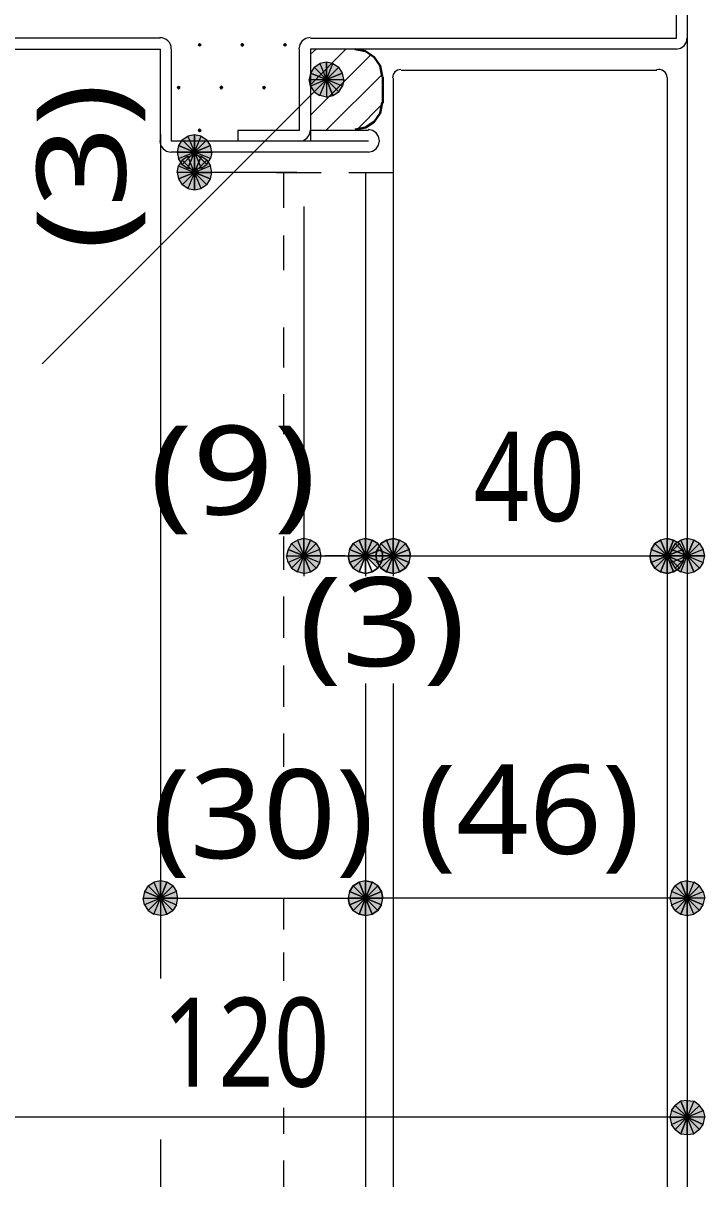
# Model space of a CAD drawing. Header units: millimetres. Extents: x 0 to 420, y 0 to 297.
# Drawn here: x 147.27 to 167.17, y 219.65 to 253.61 of the extents above; entities that cross this region are included whole.
import ezdxf
from ezdxf.enums import TextEntityAlignment as Align

# ---------------------------------------------------------------- set-up
doc = ezdxf.new("R2010")
doc.units = ezdxf.units.MM
doc.styles.add('kst32b', font='NotoSansJP-Variable.ttf')

msp = doc.modelspace()

# ---------------------------------------------------------------- hatches: boundary and pattern name
for points in [[(152.421, 253.026), (152.4, 253.005), (152.379, 252.984), (152.4, 252.963), (152.421, 252.942), (152.442, 252.963), (152.463, 252.984), (152.442, 253.005), (152.421, 253.026)], [(153.67, 253.026), (153.649, 253.005), (153.628, 252.984), (153.649, 252.963), (153.67, 252.942), (153.691, 252.963), (153.712, 252.984), (153.691, 253.005), (153.67, 253.026)], [(154.919, 253.026), (154.898, 253.005), (154.877, 252.984), (154.898, 252.963), (154.919, 252.942), (154.94, 252.963), (154.961, 252.984), (154.94, 253.005), (154.919, 253.026)], [(151.807, 251.778), (151.786, 251.756), (151.765, 251.735), (151.786, 251.714), (151.807, 251.693), (151.829, 251.714), (151.85, 251.735), (151.829, 251.756), (151.807, 251.778)], [(153.056, 251.778), (153.035, 251.756), (153.014, 251.735), (153.035, 251.714), (153.056, 251.693), (153.077, 251.714), (153.099, 251.735), (153.077, 251.756), (153.056, 251.778)], [(154.305, 251.778), (154.284, 251.756), (154.263, 251.735), (154.284, 251.714), (154.305, 251.693), (154.326, 251.714), (154.347, 251.735), (154.326, 251.756), (154.305, 251.778)], [(156.316, 251.502), (156.485, 251.608), (156.125, 251.968), (156.316, 251.502)], [(152.421, 250.529), (152.4, 250.507), (152.379, 250.486), (152.4, 250.465), (152.421, 250.444), (152.442, 250.465), (152.463, 250.486), (152.442, 250.507), (152.421, 250.529)], [(151.807, 250.042), (151.765, 249.851), (152.273, 249.851), (151.807, 250.042)], [(152.739, 249.068), (152.781, 249.259), (152.273, 249.259), (152.739, 249.068)], [(155.66, 238.527), (155.469, 238.57), (155.469, 238.062), (155.66, 238.527)], [(166.857, 238.527), (166.666, 238.57), (166.666, 238.062), (166.857, 238.527)], [(151.469, 228.537), (151.278, 228.579), (151.278, 228.071), (151.469, 228.537)], [(157.459, 228.537), (157.268, 228.579), (157.268, 228.071), (157.459, 228.537)], [(157.078, 227.605), (157.268, 227.563), (157.268, 228.071), (157.078, 227.605)], [(166.476, 227.605), (166.666, 227.563), (166.666, 228.071), (166.476, 227.605)], [(166.476, 221.192), (166.666, 221.171), (166.666, 221.679), (166.476, 221.192)]]:
    msp.add_hatch(color=7).paths.add_polyline_path(points)
h = msp.add_hatch(color=7)
h.paths.add_polyline_path([(156.125, 252.476), (155.935, 252.434), (156.125, 251.968), (156.125, 252.476)])
h.paths.add_polyline_path([(155.935, 252.434), (156.125, 251.968), (155.766, 252.328), (155.935, 252.434)])
h.paths.add_polyline_path([(156.125, 251.968), (155.766, 252.328), (155.66, 252.158), (156.125, 251.968)])
h = msp.add_hatch(color=7)
h.paths.add_polyline_path([(156.591, 252.158), (156.485, 252.328), (156.125, 251.968), (156.591, 252.158)])
h.paths.add_polyline_path([(156.485, 252.328), (156.125, 251.968), (156.316, 252.434), (156.485, 252.328)])
h.paths.add_polyline_path([(156.125, 251.968), (156.316, 252.434), (156.125, 252.476), (156.125, 251.968)])
h = msp.add_hatch(color=7)
h.paths.add_polyline_path([(155.66, 252.158), (155.617, 251.968), (156.125, 251.968), (155.66, 252.158)])
h.paths.add_polyline_path([(155.617, 251.968), (156.125, 251.968), (155.66, 251.778), (155.617, 251.968)])
h.paths.add_polyline_path([(156.125, 251.968), (155.66, 251.778), (155.766, 251.608), (156.125, 251.968)])
h = msp.add_hatch(color=7)
h.paths.add_polyline_path([(156.485, 251.608), (156.591, 251.778), (156.125, 251.968), (156.485, 251.608)])
h.paths.add_polyline_path([(156.591, 251.778), (156.125, 251.968), (156.633, 251.968), (156.591, 251.778)])
h.paths.add_polyline_path([(156.125, 251.968), (156.633, 251.968), (156.591, 252.158), (156.125, 251.968)])
h = msp.add_hatch(color=7)
h.paths.add_polyline_path([(155.766, 251.608), (155.935, 251.502), (156.125, 251.968), (155.766, 251.608)])
h.paths.add_polyline_path([(155.935, 251.502), (156.125, 251.968), (156.125, 251.46), (155.935, 251.502)])
h.paths.add_polyline_path([(156.125, 251.968), (156.125, 251.46), (156.316, 251.502), (156.125, 251.968)])
h = msp.add_hatch(color=7)
h.paths.add_polyline_path([(152.273, 250.359), (152.083, 250.317), (152.273, 249.851), (152.273, 250.359)])
h.paths.add_polyline_path([(152.083, 250.317), (152.273, 249.851), (151.913, 250.211), (152.083, 250.317)])
h.paths.add_polyline_path([(152.273, 249.851), (151.913, 250.211), (151.807, 250.042), (152.273, 249.851)])
h = msp.add_hatch(color=7)
h.paths.add_polyline_path([(152.739, 250.042), (152.633, 250.211), (152.273, 249.851), (152.739, 250.042)])
h.paths.add_polyline_path([(152.633, 250.211), (152.273, 249.851), (152.463, 250.317), (152.633, 250.211)])
h.paths.add_polyline_path([(152.273, 249.851), (152.463, 250.317), (152.273, 250.359), (152.273, 249.851)])
h = msp.add_hatch(color=7)
h.paths.add_polyline_path([(152.633, 249.491), (152.739, 249.661), (152.273, 249.851), (152.633, 249.491)])
h.paths.add_polyline_path([(152.739, 249.661), (152.273, 249.851), (152.781, 249.851), (152.739, 249.661)])
h.paths.add_polyline_path([(152.273, 249.851), (152.781, 249.851), (152.739, 250.042), (152.273, 249.851)])
h = msp.add_hatch(color=7)
h.paths.add_polyline_path([(151.765, 249.851), (151.807, 249.661), (152.273, 249.851), (151.765, 249.851)])
h.paths.add_polyline_path([(151.807, 249.661), (152.273, 249.851), (151.913, 249.491), (151.807, 249.661)])
h.paths.add_polyline_path([(152.273, 249.851), (151.913, 249.491), (152.083, 249.386), (152.273, 249.851)])
h = msp.add_hatch(color=7)
h.paths.add_polyline_path([(152.463, 249.724), (152.273, 249.767), (152.273, 249.259), (152.463, 249.724)])
h.paths.add_polyline_path([(152.273, 249.767), (152.273, 249.259), (152.083, 249.724), (152.273, 249.767)])
h.paths.add_polyline_path([(152.273, 249.259), (152.083, 249.724), (151.913, 249.618), (152.273, 249.259)])
h = msp.add_hatch(color=7)
h.paths.add_polyline_path([(152.083, 249.386), (152.273, 249.343), (152.273, 249.851), (152.083, 249.386)])
h.paths.add_polyline_path([(152.273, 249.343), (152.273, 249.851), (152.463, 249.386), (152.273, 249.343)])
h.paths.add_polyline_path([(152.273, 249.851), (152.463, 249.386), (152.633, 249.491), (152.273, 249.851)])
h = msp.add_hatch(color=7)
h.paths.add_polyline_path([(152.781, 249.259), (152.739, 249.449), (152.273, 249.259), (152.781, 249.259)])
h.paths.add_polyline_path([(152.739, 249.449), (152.273, 249.259), (152.633, 249.618), (152.739, 249.449)])
h.paths.add_polyline_path([(152.273, 249.259), (152.633, 249.618), (152.463, 249.724), (152.273, 249.259)])
h = msp.add_hatch(color=7)
h.paths.add_polyline_path([(151.913, 249.618), (151.807, 249.449), (152.273, 249.259), (151.913, 249.618)])
h.paths.add_polyline_path([(151.807, 249.449), (152.273, 249.259), (151.765, 249.259), (151.807, 249.449)])
h.paths.add_polyline_path([(152.273, 249.259), (151.765, 249.259), (151.807, 249.068), (152.273, 249.259)])
h = msp.add_hatch(color=7)
h.paths.add_polyline_path([(151.807, 249.068), (151.913, 248.899), (152.273, 249.259), (151.807, 249.068)])
h.paths.add_polyline_path([(151.913, 248.899), (152.273, 249.259), (152.083, 248.793), (151.913, 248.899)])
h.paths.add_polyline_path([(152.273, 249.259), (152.083, 248.793), (152.273, 248.751), (152.273, 249.259)])
h = msp.add_hatch(color=7)
h.paths.add_polyline_path([(152.273, 248.751), (152.463, 248.793), (152.273, 249.259), (152.273, 248.751)])
h.paths.add_polyline_path([(152.463, 248.793), (152.273, 249.259), (152.633, 248.899), (152.463, 248.793)])
h.paths.add_polyline_path([(152.273, 249.259), (152.633, 248.899), (152.739, 249.068), (152.273, 249.259)])
h = msp.add_hatch(color=7)
h.paths.add_polyline_path([(155.469, 238.57), (155.279, 238.527), (155.469, 238.062), (155.469, 238.57)])
h.paths.add_polyline_path([(155.279, 238.527), (155.469, 238.062), (155.109, 238.421), (155.279, 238.527)])
h.paths.add_polyline_path([(155.469, 238.062), (155.109, 238.421), (155.004, 238.252), (155.469, 238.062)])
h = msp.add_hatch(color=7)
h.paths.add_polyline_path([(155.977, 238.062), (155.935, 238.252), (155.469, 238.062), (155.977, 238.062)])
h.paths.add_polyline_path([(155.935, 238.252), (155.469, 238.062), (155.829, 238.421), (155.935, 238.252)])
h.paths.add_polyline_path([(155.469, 238.062), (155.829, 238.421), (155.66, 238.527), (155.469, 238.062)])
h = msp.add_hatch(color=7)
h.paths.add_polyline_path([(157.078, 238.527), (156.909, 238.421), (157.268, 238.062), (157.078, 238.527)])
h.paths.add_polyline_path([(156.909, 238.421), (157.268, 238.062), (156.803, 238.252), (156.909, 238.421)])
h.paths.add_polyline_path([(157.268, 238.062), (156.803, 238.252), (156.76, 238.062), (157.268, 238.062)])
h = msp.add_hatch(color=7)
h.paths.add_polyline_path([(157.268, 238.57), (157.078, 238.527), (157.268, 238.062), (157.268, 238.57)])
h.paths.add_polyline_path([(157.078, 238.527), (157.268, 238.062), (156.909, 238.421), (157.078, 238.527)])
h.paths.add_polyline_path([(157.268, 238.062), (156.909, 238.421), (156.803, 238.252), (157.268, 238.062)])
h = msp.add_hatch(color=7)
h.paths.add_polyline_path([(157.628, 238.421), (157.459, 238.527), (157.268, 238.062), (157.628, 238.421)])
h.paths.add_polyline_path([(157.459, 238.527), (157.268, 238.062), (157.268, 238.57), (157.459, 238.527)])
h.paths.add_polyline_path([(157.268, 238.062), (157.268, 238.57), (157.078, 238.527), (157.268, 238.062)])
h = msp.add_hatch(color=7)
h.paths.add_polyline_path([(157.734, 238.252), (157.628, 238.421), (157.268, 238.062), (157.734, 238.252)])
h.paths.add_polyline_path([(157.628, 238.421), (157.268, 238.062), (157.459, 238.527), (157.628, 238.421)])
h.paths.add_polyline_path([(157.268, 238.062), (157.459, 238.527), (157.268, 238.57), (157.268, 238.062)])
h = msp.add_hatch(color=7)
h.paths.add_polyline_path([(158.073, 238.57), (157.882, 238.527), (158.073, 238.062), (158.073, 238.57)])
h.paths.add_polyline_path([(157.882, 238.527), (158.073, 238.062), (157.713, 238.421), (157.882, 238.527)])
h.paths.add_polyline_path([(158.073, 238.062), (157.713, 238.421), (157.607, 238.252), (158.073, 238.062)])
h = msp.add_hatch(color=7)
h.paths.add_polyline_path([(158.263, 238.527), (158.073, 238.57), (158.073, 238.062), (158.263, 238.527)])
h.paths.add_polyline_path([(158.073, 238.57), (158.073, 238.062), (157.882, 238.527), (158.073, 238.57)])
h.paths.add_polyline_path([(158.073, 238.062), (157.882, 238.527), (157.713, 238.421), (158.073, 238.062)])
h = msp.add_hatch(color=7)
h.paths.add_polyline_path([(158.433, 238.421), (158.263, 238.527), (158.073, 238.062), (158.433, 238.421)])
h.paths.add_polyline_path([(158.263, 238.527), (158.073, 238.062), (158.073, 238.57), (158.263, 238.527)])
h = msp.add_hatch(color=7)
h.paths.add_polyline_path([(158.581, 238.062), (158.538, 238.252), (158.073, 238.062), (158.581, 238.062)])
h.paths.add_polyline_path([(158.538, 238.252), (158.073, 238.062), (158.433, 238.421), (158.538, 238.252)])
h.paths.add_polyline_path([(158.073, 238.062), (158.433, 238.421), (158.263, 238.527), (158.073, 238.062)])
h = msp.add_hatch(color=7)
h.paths.add_polyline_path([(165.883, 238.527), (165.714, 238.421), (166.074, 238.062), (165.883, 238.527)])
h.paths.add_polyline_path([(165.714, 238.421), (166.074, 238.062), (165.608, 238.252), (165.714, 238.421)])
h.paths.add_polyline_path([(166.074, 238.062), (165.608, 238.252), (165.566, 238.062), (166.074, 238.062)])
h = msp.add_hatch(color=7)
h.paths.add_polyline_path([(166.074, 238.57), (165.883, 238.527), (166.074, 238.062), (166.074, 238.57)])
h.paths.add_polyline_path([(165.883, 238.527), (166.074, 238.062), (165.714, 238.421), (165.883, 238.527)])
h.paths.add_polyline_path([(166.074, 238.062), (165.714, 238.421), (165.608, 238.252), (166.074, 238.062)])
h = msp.add_hatch(color=7)
h.paths.add_polyline_path([(166.434, 238.421), (166.264, 238.527), (166.074, 238.062), (166.434, 238.421)])
h.paths.add_polyline_path([(166.264, 238.527), (166.074, 238.062), (166.074, 238.57), (166.264, 238.527)])
h.paths.add_polyline_path([(166.074, 238.062), (166.074, 238.57), (165.883, 238.527), (166.074, 238.062)])
h = msp.add_hatch(color=7)
h.paths.add_polyline_path([(166.539, 238.252), (166.434, 238.421), (166.074, 238.062), (166.539, 238.252)])
h.paths.add_polyline_path([(166.434, 238.421), (166.074, 238.062), (166.264, 238.527), (166.434, 238.421)])
h.paths.add_polyline_path([(166.074, 238.062), (166.264, 238.527), (166.074, 238.57), (166.074, 238.062)])
h = msp.add_hatch(color=7)
h.paths.add_polyline_path([(166.666, 238.57), (166.476, 238.527), (166.666, 238.062), (166.666, 238.57)])
h.paths.add_polyline_path([(166.476, 238.527), (166.666, 238.062), (166.307, 238.421), (166.476, 238.527)])
h.paths.add_polyline_path([(166.666, 238.062), (166.307, 238.421), (166.201, 238.252), (166.666, 238.062)])
h = msp.add_hatch(color=7)
h.paths.add_polyline_path([(167.174, 238.062), (167.132, 238.252), (166.666, 238.062), (167.174, 238.062)])
h.paths.add_polyline_path([(167.132, 238.252), (166.666, 238.062), (167.026, 238.421), (167.132, 238.252)])
h.paths.add_polyline_path([(166.666, 238.062), (167.026, 238.421), (166.857, 238.527), (166.666, 238.062)])
h = msp.add_hatch(color=7)
h.paths.add_polyline_path([(155.004, 238.252), (154.961, 238.062), (155.469, 238.062), (155.004, 238.252)])
h.paths.add_polyline_path([(154.961, 238.062), (155.469, 238.062), (155.004, 237.871), (154.961, 238.062)])
h.paths.add_polyline_path([(155.469, 238.062), (155.004, 237.871), (155.109, 237.702), (155.469, 238.062)])
h = msp.add_hatch(color=7)
h.paths.add_polyline_path([(156.803, 238.252), (156.76, 238.062), (157.268, 238.062), (156.803, 238.252)])
h.paths.add_polyline_path([(156.76, 238.062), (157.268, 238.062), (156.803, 237.871), (156.76, 238.062)])
h.paths.add_polyline_path([(157.268, 238.062), (156.803, 237.871), (156.909, 237.702), (157.268, 238.062)])
h = msp.add_hatch(color=7)
h.paths.add_polyline_path([(157.734, 237.871), (157.776, 238.062), (157.268, 238.062), (157.734, 237.871)])
h.paths.add_polyline_path([(157.776, 238.062), (157.268, 238.062), (157.734, 238.252), (157.776, 238.062)])
h.paths.add_polyline_path([(157.268, 238.062), (157.734, 238.252), (157.628, 238.421), (157.268, 238.062)])
h = msp.add_hatch(color=7)
h.paths.add_polyline_path([(157.628, 237.702), (157.734, 237.871), (157.268, 238.062), (157.628, 237.702)])
h.paths.add_polyline_path([(157.734, 237.871), (157.268, 238.062), (157.776, 238.062), (157.734, 237.871)])
h.paths.add_polyline_path([(157.268, 238.062), (157.776, 238.062), (157.734, 238.252), (157.268, 238.062)])
h = msp.add_hatch(color=7)
h.paths.add_polyline_path([(157.713, 238.421), (157.607, 238.252), (158.073, 238.062), (157.713, 238.421)])
h.paths.add_polyline_path([(157.607, 238.252), (158.073, 238.062), (157.565, 238.062), (157.607, 238.252)])
h.paths.add_polyline_path([(158.073, 238.062), (157.565, 238.062), (157.607, 237.871), (158.073, 238.062)])
h = msp.add_hatch(color=7)
h.paths.add_polyline_path([(157.607, 238.252), (157.565, 238.062), (158.073, 238.062), (157.607, 238.252)])
h.paths.add_polyline_path([(157.565, 238.062), (158.073, 238.062), (157.607, 237.871), (157.565, 238.062)])
h.paths.add_polyline_path([(158.073, 238.062), (157.607, 237.871), (157.713, 237.702), (158.073, 238.062)])
h = msp.add_hatch(color=7)
h.paths.add_polyline_path([(158.538, 237.871), (158.581, 238.062), (158.073, 238.062), (158.538, 237.871)])
h.paths.add_polyline_path([(158.581, 238.062), (158.073, 238.062), (158.538, 238.252), (158.581, 238.062)])
h.paths.add_polyline_path([(158.073, 238.062), (158.538, 238.252), (158.433, 238.421), (158.073, 238.062)])
h = msp.add_hatch(color=7)
h.paths.add_polyline_path([(165.608, 238.252), (165.566, 238.062), (166.074, 238.062), (165.608, 238.252)])
h.paths.add_polyline_path([(165.566, 238.062), (166.074, 238.062), (165.608, 237.871), (165.566, 238.062)])
h.paths.add_polyline_path([(166.074, 238.062), (165.608, 237.871), (165.714, 237.702), (166.074, 238.062)])
h = msp.add_hatch(color=7)
h.paths.add_polyline_path([(166.539, 237.871), (166.582, 238.062), (166.074, 238.062), (166.539, 237.871)])
h.paths.add_polyline_path([(166.582, 238.062), (166.074, 238.062), (166.539, 238.252), (166.582, 238.062)])
h.paths.add_polyline_path([(166.074, 238.062), (166.539, 238.252), (166.434, 238.421), (166.074, 238.062)])
h = msp.add_hatch(color=7)
h.paths.add_polyline_path([(166.434, 237.702), (166.539, 237.871), (166.074, 238.062), (166.434, 237.702)])
h.paths.add_polyline_path([(166.539, 237.871), (166.074, 238.062), (166.582, 238.062), (166.539, 237.871)])
h.paths.add_polyline_path([(166.074, 238.062), (166.582, 238.062), (166.539, 238.252), (166.074, 238.062)])
h = msp.add_hatch(color=7)
h.paths.add_polyline_path([(166.201, 238.252), (166.158, 238.062), (166.666, 238.062), (166.201, 238.252)])
h.paths.add_polyline_path([(166.158, 238.062), (166.666, 238.062), (166.201, 237.871), (166.158, 238.062)])
h.paths.add_polyline_path([(166.666, 238.062), (166.201, 237.871), (166.307, 237.702), (166.666, 238.062)])
h = msp.add_hatch(color=7)
h.paths.add_polyline_path([(155.109, 237.702), (155.279, 237.596), (155.469, 238.062), (155.109, 237.702)])
h.paths.add_polyline_path([(155.279, 237.596), (155.469, 238.062), (155.469, 237.554), (155.279, 237.596)])
h.paths.add_polyline_path([(155.469, 238.062), (155.469, 237.554), (155.66, 237.596), (155.469, 238.062)])
h = msp.add_hatch(color=7)
h.paths.add_polyline_path([(155.66, 237.596), (155.829, 237.702), (155.469, 238.062), (155.66, 237.596)])
h.paths.add_polyline_path([(155.829, 237.702), (155.469, 238.062), (155.935, 237.871), (155.829, 237.702)])
h.paths.add_polyline_path([(155.469, 238.062), (155.935, 237.871), (155.977, 238.062), (155.469, 238.062)])
h = msp.add_hatch(color=7)
h.paths.add_polyline_path([(156.76, 238.062), (156.803, 237.871), (157.268, 238.062), (156.76, 238.062)])
h.paths.add_polyline_path([(156.803, 237.871), (157.268, 238.062), (156.909, 237.702), (156.803, 237.871)])
h.paths.add_polyline_path([(157.268, 238.062), (156.909, 237.702), (157.078, 237.596), (157.268, 238.062)])
h = msp.add_hatch(color=7)
h.paths.add_polyline_path([(156.909, 237.702), (157.078, 237.596), (157.268, 238.062), (156.909, 237.702)])
h.paths.add_polyline_path([(157.078, 237.596), (157.268, 238.062), (157.268, 237.554), (157.078, 237.596)])
h = msp.add_hatch(color=7)
h.paths.add_polyline_path([(157.078, 237.596), (157.268, 237.554), (157.268, 238.062), (157.078, 237.596)])
h.paths.add_polyline_path([(157.268, 237.554), (157.268, 238.062), (157.459, 237.596), (157.268, 237.554)])
h.paths.add_polyline_path([(157.268, 238.062), (157.459, 237.596), (157.628, 237.702), (157.268, 238.062)])
h = msp.add_hatch(color=7)
h.paths.add_polyline_path([(157.268, 237.554), (157.459, 237.596), (157.268, 238.062), (157.268, 237.554)])
h.paths.add_polyline_path([(157.459, 237.596), (157.268, 238.062), (157.628, 237.702), (157.459, 237.596)])
h.paths.add_polyline_path([(157.268, 238.062), (157.628, 237.702), (157.734, 237.871), (157.268, 238.062)])
h = msp.add_hatch(color=7)
h.paths.add_polyline_path([(157.607, 237.871), (157.713, 237.702), (158.073, 238.062), (157.607, 237.871)])
h.paths.add_polyline_path([(157.713, 237.702), (158.073, 238.062), (157.882, 237.596), (157.713, 237.702)])
h.paths.add_polyline_path([(158.073, 238.062), (157.882, 237.596), (158.073, 237.554), (158.073, 238.062)])
h = msp.add_hatch(color=7)
h.paths.add_polyline_path([(157.713, 237.702), (157.882, 237.596), (158.073, 238.062), (157.713, 237.702)])
h.paths.add_polyline_path([(157.882, 237.596), (158.073, 238.062), (158.073, 237.554), (157.882, 237.596)])
h.paths.add_polyline_path([(158.073, 238.062), (158.073, 237.554), (158.263, 237.596), (158.073, 238.062)])
h = msp.add_hatch(color=7)
h.paths.add_polyline_path([(158.263, 237.596), (158.433, 237.702), (158.073, 238.062), (158.263, 237.596)])
h.paths.add_polyline_path([(158.433, 237.702), (158.073, 238.062), (158.538, 237.871), (158.433, 237.702)])
h.paths.add_polyline_path([(158.073, 238.062), (158.538, 237.871), (158.581, 238.062), (158.073, 238.062)])
h = msp.add_hatch(color=7)
h.paths.add_polyline_path([(158.073, 237.554), (158.263, 237.596), (158.073, 238.062), (158.073, 237.554)])
h.paths.add_polyline_path([(158.263, 237.596), (158.073, 238.062), (158.433, 237.702), (158.263, 237.596)])
h.paths.add_polyline_path([(158.073, 238.062), (158.433, 237.702), (158.538, 237.871), (158.073, 238.062)])
h = msp.add_hatch(color=7)
h.paths.add_polyline_path([(165.566, 238.062), (165.608, 237.871), (166.074, 238.062), (165.566, 238.062)])
h.paths.add_polyline_path([(165.608, 237.871), (166.074, 238.062), (165.714, 237.702), (165.608, 237.871)])
h.paths.add_polyline_path([(166.074, 238.062), (165.714, 237.702), (165.883, 237.596), (166.074, 238.062)])
h = msp.add_hatch(color=7)
h.paths.add_polyline_path([(165.714, 237.702), (165.883, 237.596), (166.074, 238.062), (165.714, 237.702)])
h.paths.add_polyline_path([(165.883, 237.596), (166.074, 238.062), (166.074, 237.554), (165.883, 237.596)])
h = msp.add_hatch(color=7)
h.paths.add_polyline_path([(165.883, 237.596), (166.074, 237.554), (166.074, 238.062), (165.883, 237.596)])
h.paths.add_polyline_path([(166.074, 237.554), (166.074, 238.062), (166.264, 237.596), (166.074, 237.554)])
h.paths.add_polyline_path([(166.074, 238.062), (166.264, 237.596), (166.434, 237.702), (166.074, 238.062)])
h = msp.add_hatch(color=7)
h.paths.add_polyline_path([(166.074, 237.554), (166.264, 237.596), (166.074, 238.062), (166.074, 237.554)])
h.paths.add_polyline_path([(166.264, 237.596), (166.074, 238.062), (166.434, 237.702), (166.264, 237.596)])
h.paths.add_polyline_path([(166.074, 238.062), (166.434, 237.702), (166.539, 237.871), (166.074, 238.062)])
h = msp.add_hatch(color=7)
h.paths.add_polyline_path([(166.307, 237.702), (166.476, 237.596), (166.666, 238.062), (166.307, 237.702)])
h.paths.add_polyline_path([(166.476, 237.596), (166.666, 238.062), (166.666, 237.554), (166.476, 237.596)])
h.paths.add_polyline_path([(166.666, 238.062), (166.666, 237.554), (166.857, 237.596), (166.666, 238.062)])
h = msp.add_hatch(color=7)
h.paths.add_polyline_path([(166.857, 237.596), (167.026, 237.702), (166.666, 238.062), (166.857, 237.596)])
h.paths.add_polyline_path([(167.026, 237.702), (166.666, 238.062), (167.132, 237.871), (167.026, 237.702)])
h.paths.add_polyline_path([(166.666, 238.062), (167.132, 237.871), (167.174, 238.062), (166.666, 238.062)])
h = msp.add_hatch(color=7)
h.paths.add_polyline_path([(150.812, 228.261), (150.77, 228.071), (151.278, 228.071), (150.812, 228.261)])
h.paths.add_polyline_path([(150.77, 228.071), (151.278, 228.071), (150.812, 227.88), (150.77, 228.071)])
h.paths.add_polyline_path([(151.278, 228.071), (150.812, 227.88), (150.918, 227.711), (151.278, 228.071)])
h = msp.add_hatch(color=7)
h.paths.add_polyline_path([(151.278, 228.579), (151.088, 228.537), (151.278, 228.071), (151.278, 228.579)])
h.paths.add_polyline_path([(151.088, 228.537), (151.278, 228.071), (150.918, 228.431), (151.088, 228.537)])
h.paths.add_polyline_path([(151.278, 228.071), (150.918, 228.431), (150.812, 228.261), (151.278, 228.071)])
h = msp.add_hatch(color=7)
h.paths.add_polyline_path([(151.786, 228.071), (151.744, 228.261), (151.278, 228.071), (151.786, 228.071)])
h.paths.add_polyline_path([(151.744, 228.261), (151.278, 228.071), (151.638, 228.431), (151.744, 228.261)])
h.paths.add_polyline_path([(151.278, 228.071), (151.638, 228.431), (151.469, 228.537), (151.278, 228.071)])
h = msp.add_hatch(color=7)
h.paths.add_polyline_path([(157.078, 228.537), (156.909, 228.431), (157.268, 228.071), (157.078, 228.537)])
h.paths.add_polyline_path([(156.909, 228.431), (157.268, 228.071), (156.803, 228.261), (156.909, 228.431)])
h.paths.add_polyline_path([(157.268, 228.071), (156.803, 228.261), (156.76, 228.071), (157.268, 228.071)])
h = msp.add_hatch(color=7)
h.paths.add_polyline_path([(156.803, 228.261), (156.76, 228.071), (157.268, 228.071), (156.803, 228.261)])
h.paths.add_polyline_path([(156.76, 228.071), (157.268, 228.071), (156.803, 227.88), (156.76, 228.071)])
h.paths.add_polyline_path([(157.268, 228.071), (156.803, 227.88), (156.909, 227.711), (157.268, 228.071)])
h = msp.add_hatch(color=7)
h.paths.add_polyline_path([(157.268, 228.579), (157.078, 228.537), (157.268, 228.071), (157.268, 228.579)])
h.paths.add_polyline_path([(157.078, 228.537), (157.268, 228.071), (156.909, 228.431), (157.078, 228.537)])
h.paths.add_polyline_path([(157.268, 228.071), (156.909, 228.431), (156.803, 228.261), (157.268, 228.071)])
h = msp.add_hatch(color=7)
h.paths.add_polyline_path([(157.628, 228.431), (157.459, 228.537), (157.268, 228.071), (157.628, 228.431)])
h.paths.add_polyline_path([(157.459, 228.537), (157.268, 228.071), (157.268, 228.579), (157.459, 228.537)])
h.paths.add_polyline_path([(157.268, 228.071), (157.268, 228.579), (157.078, 228.537), (157.268, 228.071)])
h = msp.add_hatch(color=7)
h.paths.add_polyline_path([(157.776, 228.071), (157.734, 228.261), (157.268, 228.071), (157.776, 228.071)])
h.paths.add_polyline_path([(157.734, 228.261), (157.268, 228.071), (157.628, 228.431), (157.734, 228.261)])
h.paths.add_polyline_path([(157.268, 228.071), (157.628, 228.431), (157.459, 228.537), (157.268, 228.071)])
h = msp.add_hatch(color=7)
h.paths.add_polyline_path([(157.734, 227.88), (157.776, 228.071), (157.268, 228.071), (157.734, 227.88)])
h.paths.add_polyline_path([(157.776, 228.071), (157.268, 228.071), (157.734, 228.261), (157.776, 228.071)])
h.paths.add_polyline_path([(157.268, 228.071), (157.734, 228.261), (157.628, 228.431), (157.268, 228.071)])
h = msp.add_hatch(color=7)
h.paths.add_polyline_path([(166.476, 228.537), (166.307, 228.431), (166.666, 228.071), (166.476, 228.537)])
h.paths.add_polyline_path([(166.307, 228.431), (166.666, 228.071), (166.201, 228.261), (166.307, 228.431)])
h.paths.add_polyline_path([(166.666, 228.071), (166.201, 228.261), (166.158, 228.071), (166.666, 228.071)])
h = msp.add_hatch(color=7)
h.paths.add_polyline_path([(167.026, 228.431), (166.857, 228.537), (166.666, 228.071), (167.026, 228.431)])
h.paths.add_polyline_path([(166.857, 228.537), (166.666, 228.071), (166.666, 228.579), (166.857, 228.537)])
h.paths.add_polyline_path([(166.666, 228.071), (166.666, 228.579), (166.476, 228.537), (166.666, 228.071)])
h = msp.add_hatch(color=7)
h.paths.add_polyline_path([(167.132, 227.88), (167.174, 228.071), (166.666, 228.071), (167.132, 227.88)])
h.paths.add_polyline_path([(167.174, 228.071), (166.666, 228.071), (167.132, 228.261), (167.174, 228.071)])
h.paths.add_polyline_path([(166.666, 228.071), (167.132, 228.261), (167.026, 228.431), (166.666, 228.071)])
h = msp.add_hatch(color=7)
h.paths.add_polyline_path([(150.918, 227.711), (151.088, 227.605), (151.278, 228.071), (150.918, 227.711)])
h.paths.add_polyline_path([(151.088, 227.605), (151.278, 228.071), (151.278, 227.563), (151.088, 227.605)])
h.paths.add_polyline_path([(151.278, 228.071), (151.278, 227.563), (151.469, 227.605), (151.278, 228.071)])
h = msp.add_hatch(color=7)
h.paths.add_polyline_path([(151.469, 227.605), (151.638, 227.711), (151.278, 228.071), (151.469, 227.605)])
h.paths.add_polyline_path([(151.638, 227.711), (151.278, 228.071), (151.744, 227.88), (151.638, 227.711)])
h.paths.add_polyline_path([(151.278, 228.071), (151.744, 227.88), (151.786, 228.071), (151.278, 228.071)])
h = msp.add_hatch(color=7)
h.paths.add_polyline_path([(156.76, 228.071), (156.803, 227.88), (157.268, 228.071), (156.76, 228.071)])
h.paths.add_polyline_path([(156.803, 227.88), (157.268, 228.071), (156.909, 227.711), (156.803, 227.88)])
h.paths.add_polyline_path([(157.268, 228.071), (156.909, 227.711), (157.078, 227.605), (157.268, 228.071)])
h = msp.add_hatch(color=7)
h.paths.add_polyline_path([(156.909, 227.711), (157.078, 227.605), (157.268, 228.071), (156.909, 227.711)])
h.paths.add_polyline_path([(157.078, 227.605), (157.268, 228.071), (157.268, 227.563), (157.078, 227.605)])
h.paths.add_polyline_path([(157.268, 228.071), (157.268, 227.563), (157.459, 227.605), (157.268, 228.071)])
h = msp.add_hatch(color=7)
h.paths.add_polyline_path([(157.268, 227.563), (157.459, 227.605), (157.268, 228.071), (157.268, 227.563)])
h.paths.add_polyline_path([(157.459, 227.605), (157.268, 228.071), (157.628, 227.711), (157.459, 227.605)])
h.paths.add_polyline_path([(157.268, 228.071), (157.628, 227.711), (157.734, 227.88), (157.268, 228.071)])
h = msp.add_hatch(color=7)
h.paths.add_polyline_path([(157.459, 227.605), (157.628, 227.711), (157.268, 228.071), (157.459, 227.605)])
h.paths.add_polyline_path([(157.628, 227.711), (157.268, 228.071), (157.734, 227.88), (157.628, 227.711)])
h.paths.add_polyline_path([(157.268, 228.071), (157.734, 227.88), (157.776, 228.071), (157.268, 228.071)])
h = msp.add_hatch(color=7)
h.paths.add_polyline_path([(166.158, 228.071), (166.201, 227.88), (166.666, 228.071), (166.158, 228.071)])
h.paths.add_polyline_path([(166.201, 227.88), (166.666, 228.071), (166.307, 227.711), (166.201, 227.88)])
h.paths.add_polyline_path([(166.666, 228.071), (166.307, 227.711), (166.476, 227.605), (166.666, 228.071)])
h = msp.add_hatch(color=7)
h.paths.add_polyline_path([(166.666, 227.563), (166.857, 227.605), (166.666, 228.071), (166.666, 227.563)])
h.paths.add_polyline_path([(166.857, 227.605), (166.666, 228.071), (167.026, 227.711), (166.857, 227.605)])
h.paths.add_polyline_path([(166.666, 228.071), (167.026, 227.711), (167.132, 227.88), (166.666, 228.071)])
h = msp.add_hatch(color=7)
h.paths.add_polyline_path([(166.476, 222.144), (166.307, 222.017), (166.666, 221.679), (166.476, 222.144)])
h.paths.add_polyline_path([(166.307, 222.017), (166.666, 221.679), (166.201, 221.869), (166.307, 222.017)])
h.paths.add_polyline_path([(166.666, 221.679), (166.201, 221.869), (166.158, 221.679), (166.666, 221.679)])
h = msp.add_hatch(color=7)
h.paths.add_polyline_path([(167.026, 222.017), (166.857, 222.144), (166.666, 221.679), (167.026, 222.017)])
h.paths.add_polyline_path([(166.857, 222.144), (166.666, 221.679), (166.666, 222.165), (166.857, 222.144)])
h.paths.add_polyline_path([(166.666, 221.679), (166.666, 222.165), (166.476, 222.144), (166.666, 221.679)])
h = msp.add_hatch(color=7)
h.paths.add_polyline_path([(167.132, 221.467), (167.174, 221.679), (166.666, 221.679), (167.132, 221.467)])
h.paths.add_polyline_path([(167.174, 221.679), (166.666, 221.679), (167.132, 221.869), (167.174, 221.679)])
h.paths.add_polyline_path([(166.666, 221.679), (167.132, 221.869), (167.026, 222.017), (166.666, 221.679)])
h = msp.add_hatch(color=7)
h.paths.add_polyline_path([(166.158, 221.679), (166.201, 221.467), (166.666, 221.679), (166.158, 221.679)])
h.paths.add_polyline_path([(166.201, 221.467), (166.666, 221.679), (166.307, 221.319), (166.201, 221.467)])
h.paths.add_polyline_path([(166.666, 221.679), (166.307, 221.319), (166.476, 221.192), (166.666, 221.679)])
h = msp.add_hatch(color=7)
h.paths.add_polyline_path([(166.666, 221.171), (166.857, 221.192), (166.666, 221.679), (166.666, 221.171)])
h.paths.add_polyline_path([(166.857, 221.192), (166.666, 221.679), (167.026, 221.319), (166.857, 221.192)])
h.paths.add_polyline_path([(166.666, 221.679), (167.026, 221.319), (167.132, 221.467), (166.666, 221.679)])

# ---------------------------------------------------------------- linework, layer by layer
at = {"lineweight": 13}
for points in [[(151.278, 253.174), (143.002, 253.174), (143.002, 257.535)], [(166.349, 253.174), (166.349, 257.535)], [(166.666, 257.535), (166.666, 253.174)], [(151.596, 252.868), (151.589, 252.932), (151.57, 252.994), (151.54, 253.051), (151.498, 253.101), (151.448, 253.142), (151.391, 253.172), (151.329, 253.19), (151.264, 253.196)], [(155.649, 253.196), (155.521, 253.17), (155.417, 253.1), (155.347, 252.995), (155.321, 252.868)], [(155.66, 253.174), (166.349, 253.174)], [(166.338, 252.857), (166.466, 252.883), (166.57, 252.953), (166.641, 253.057), (166.666, 253.185)], [(166.666, 253.365), (166.666, 219.646)], [(143.002, 252.857), (151.278, 252.857)], [(151.278, 250.169), (151.278, 252.857)], [(151.596, 252.857), (151.596, 250.169)], [(155.342, 250.486), (155.342, 252.857)], [(155.66, 252.709), (155.829, 252.857)], [(155.66, 251.82), (156.697, 252.857)], [(166.349, 252.857), (155.66, 252.857)], [(155.66, 252.857), (155.66, 250.169)], [(155.66, 250.931), (157.438, 252.709)], [(156.104, 250.486), (157.776, 252.137)], [(158.295, 252.264), (158.2, 252.245), (158.123, 252.193), (158.071, 252.116), (158.052, 252.021)], [(158.305, 252.243), (165.777, 252.243)], [(166.073, 252.034), (166.064, 252.088), (166.044, 252.137), (166.014, 252.181), (165.974, 252.217), (165.927, 252.244), (165.877, 252.26), (165.823, 252.264), (165.77, 252.257)], [(156.125, 251.968), (147.828, 243.671)], [(158.073, 252.01), (158.073, 237.469)], [(166.074, 252.031), (166.074, 219.646)], [(156.993, 250.486), (157.776, 251.27)], [(151.278, 250.38), (151.278, 225.721)], [(155.342, 250.486), (153.543, 250.486)], [(153.543, 250.486), (153.543, 250.169)], [(155.332, 250.169), (155.459, 250.195), (155.564, 250.265), (155.634, 250.369), (155.66, 250.497)], [(157.353, 250.486), (155.66, 250.486)], [(157.671, 250.179), (157.645, 250.307), (157.574, 250.411), (157.47, 250.482), (157.342, 250.507)], [(151.257, 250.179), (151.283, 250.052), (151.353, 249.947), (151.457, 249.877), (151.585, 249.851)], [(157.353, 250.169), (151.596, 250.169)], [(157.342, 249.851), (157.47, 249.877), (157.574, 249.947), (157.645, 250.052), (157.671, 250.179)], [(157.353, 249.851), (151.596, 249.851)], [(152.273, 249.851), (152.273, 249.259)], [(155.258, 249.259), (152.231, 249.259)], [(154.665, 249.259), (155.977, 249.259)], [(154.877, 249.259), (154.877, 248.221)], [(156.782, 249.259), (158.073, 249.259)], [(157.268, 249.259), (157.268, 237.469)], [(155.469, 248.264), (155.469, 237.469)], [(154.877, 247.417), (154.877, 246.401)], [(154.877, 244.729), (154.877, 243.565)], [(154.877, 242.782), (154.877, 241.617)], [(154.877, 238.633), (154.877, 237.659)], [(155.469, 238.062), (157.268, 238.062)], [(156.676, 238.062), (156.083, 238.062)], [(158.073, 238.062), (157.268, 238.062)], [(158.073, 238.062), (166.074, 238.062)], [(158.665, 238.062), (159.279, 238.062)], [(166.074, 238.062), (166.666, 238.062)], [(154.877, 236.876), (154.877, 235.67)], [(154.877, 234.865), (154.877, 233.659)], [(157.268, 234.336), (157.268, 219.646)], [(158.073, 234.336), (158.073, 219.646)], [(154.877, 232.876), (154.877, 231.902)], [(151.278, 228.071), (157.268, 228.071)], [(154.877, 228.071), (154.877, 227.288)], [(166.666, 228.071), (157.268, 228.071)], [(154.877, 227.859), (154.877, 227.161)], [(154.877, 226.483), (154.877, 225.721)], [(154.877, 226.356), (154.877, 225.658)], [(154.877, 221.954), (154.877, 221.192)], [(166.666, 221.679), (142.663, 221.679), (137.668, 221.679)], [(151.278, 221.022), (151.278, 219.646)], [(154.877, 220.408), (154.877, 219.646)]]:
    msp.add_lwpolyline(points, dxfattribs=at)
at = {"lineweight": 0}
for points in [[(152.421, 253.026), (152.4, 253.005), (152.379, 252.984), (152.4, 252.963), (152.421, 252.942), (152.442, 252.963), (152.463, 252.984), (152.442, 253.005)], [(153.67, 253.026), (153.649, 253.005), (153.628, 252.984), (153.649, 252.963), (153.67, 252.942), (153.691, 252.963), (153.712, 252.984), (153.691, 253.005)], [(154.919, 253.026), (154.898, 253.005), (154.877, 252.984), (154.898, 252.963), (154.919, 252.942), (154.94, 252.963), (154.961, 252.984), (154.94, 253.005)], [(155.935, 252.434), (156.125, 251.968), (155.766, 252.328)], [(156.125, 252.476), (155.935, 252.434), (156.125, 251.968)], [(156.125, 251.968), (156.316, 252.434), (156.125, 252.476)], [(156.485, 252.328), (156.125, 251.968), (156.316, 252.434)], [(155.66, 252.158), (155.617, 251.968), (156.125, 251.968)], [(156.125, 251.968), (155.766, 252.328), (155.66, 252.158)], [(156.591, 252.158), (156.485, 252.328), (156.125, 251.968)], [(156.125, 251.968), (156.633, 251.968), (156.591, 252.158)], [(151.807, 251.778), (151.786, 251.756), (151.765, 251.735), (151.786, 251.714), (151.807, 251.693), (151.829, 251.714), (151.85, 251.735), (151.829, 251.756)], [(153.056, 251.778), (153.035, 251.756), (153.014, 251.735), (153.035, 251.714), (153.056, 251.693), (153.077, 251.714), (153.099, 251.735), (153.077, 251.756)], [(154.305, 251.778), (154.284, 251.756), (154.263, 251.735), (154.284, 251.714), (154.305, 251.693), (154.326, 251.714), (154.347, 251.735), (154.326, 251.756)], [(155.617, 251.968), (156.125, 251.968), (155.66, 251.778)], [(156.125, 251.968), (155.66, 251.778), (155.766, 251.608)], [(155.766, 251.608), (155.935, 251.502), (156.125, 251.968)], [(155.935, 251.502), (156.125, 251.968), (156.125, 251.46)], [(156.485, 251.608), (156.591, 251.778), (156.125, 251.968)], [(156.591, 251.778), (156.125, 251.968), (156.633, 251.968)], [(156.125, 251.968), (156.125, 251.46), (156.316, 251.502)], [(156.316, 251.502), (156.485, 251.608), (156.125, 251.968)], [(152.273, 250.359), (152.083, 250.317), (152.273, 249.851)], [(152.273, 249.851), (152.463, 250.317), (152.273, 250.359)], [(152.421, 250.529), (152.4, 250.507), (152.379, 250.486), (152.4, 250.465), (152.421, 250.444), (152.442, 250.465), (152.463, 250.486), (152.442, 250.507)], [(151.807, 250.042), (151.765, 249.851), (152.273, 249.851)], [(152.273, 249.851), (151.913, 250.211), (151.807, 250.042)], [(152.083, 250.317), (152.273, 249.851), (151.913, 250.211)], [(152.633, 250.211), (152.273, 249.851), (152.463, 250.317)], [(152.739, 250.042), (152.633, 250.211), (152.273, 249.851)], [(152.273, 249.851), (152.781, 249.851), (152.739, 250.042)], [(151.765, 249.851), (151.807, 249.661), (152.273, 249.851)], [(151.807, 249.661), (152.273, 249.851), (151.913, 249.491)], [(152.273, 249.851), (151.913, 249.491), (152.083, 249.386)], [(152.273, 249.259), (152.083, 249.724), (151.913, 249.618)], [(152.083, 249.386), (152.273, 249.343), (152.273, 249.851)], [(152.273, 249.767), (152.273, 249.259), (152.083, 249.724)], [(152.273, 249.343), (152.273, 249.851), (152.463, 249.386)], [(152.273, 249.851), (152.463, 249.386), (152.633, 249.491)], [(152.633, 249.491), (152.739, 249.661), (152.273, 249.851)], [(152.739, 249.661), (152.273, 249.851), (152.781, 249.851)], [(152.463, 249.724), (152.273, 249.767), (152.273, 249.259)], [(152.273, 249.259), (152.633, 249.618), (152.463, 249.724)], [(151.807, 249.449), (152.273, 249.259), (151.765, 249.259)], [(151.913, 249.618), (151.807, 249.449), (152.273, 249.259)], [(152.739, 249.449), (152.273, 249.259), (152.633, 249.618)], [(152.781, 249.259), (152.739, 249.449), (152.273, 249.259)], [(152.273, 249.259), (151.765, 249.259), (151.807, 249.068)], [(151.807, 249.068), (151.913, 248.899), (152.273, 249.259)], [(151.913, 248.899), (152.273, 249.259), (152.083, 248.793)], [(152.273, 249.259), (152.083, 248.793), (152.273, 248.751)], [(152.273, 248.751), (152.463, 248.793), (152.273, 249.259)], [(152.463, 248.793), (152.273, 249.259), (152.633, 248.899)], [(152.273, 249.259), (152.633, 248.899), (152.739, 249.068)], [(152.739, 249.068), (152.781, 249.259), (152.273, 249.259)], [(155.279, 238.527), (155.469, 238.062), (155.109, 238.421)], [(155.469, 238.57), (155.279, 238.527), (155.469, 238.062)], [(155.66, 238.527), (155.469, 238.57), (155.469, 238.062)], [(155.469, 238.062), (155.829, 238.421), (155.66, 238.527)], [(157.078, 238.527), (156.909, 238.421), (157.268, 238.062)], [(157.078, 238.527), (157.268, 238.062), (156.909, 238.421)], [(157.268, 238.062), (157.268, 238.57), (157.078, 238.527)], [(157.268, 238.57), (157.078, 238.527), (157.268, 238.062)], [(157.459, 238.527), (157.268, 238.062), (157.268, 238.57)], [(157.268, 238.062), (157.459, 238.527), (157.268, 238.57)], [(157.628, 238.421), (157.459, 238.527), (157.268, 238.062)], [(157.628, 238.421), (157.268, 238.062), (157.459, 238.527)], [(157.882, 238.527), (158.073, 238.062), (157.713, 238.421)], [(158.073, 238.062), (157.882, 238.527), (157.713, 238.421)], [(158.073, 238.57), (157.882, 238.527), (158.073, 238.062)], [(158.073, 238.57), (158.073, 238.062), (157.882, 238.527)], [(158.263, 238.527), (158.073, 238.57), (158.073, 238.062)], [(158.263, 238.527), (158.073, 238.062), (158.073, 238.57)], [(158.073, 238.062), (158.433, 238.421), (158.263, 238.527)], [(158.433, 238.421), (158.263, 238.527), (158.073, 238.062)], [(165.883, 238.527), (165.714, 238.421), (166.074, 238.062)], [(165.883, 238.527), (166.074, 238.062), (165.714, 238.421)], [(166.074, 238.062), (166.074, 238.57), (165.883, 238.527)], [(166.074, 238.57), (165.883, 238.527), (166.074, 238.062)], [(166.264, 238.527), (166.074, 238.062), (166.074, 238.57)], [(166.074, 238.062), (166.264, 238.527), (166.074, 238.57)], [(166.434, 238.421), (166.264, 238.527), (166.074, 238.062)], [(166.434, 238.421), (166.074, 238.062), (166.264, 238.527)], [(166.476, 238.527), (166.666, 238.062), (166.307, 238.421)], [(166.666, 238.57), (166.476, 238.527), (166.666, 238.062)], [(166.857, 238.527), (166.666, 238.57), (166.666, 238.062)], [(166.666, 238.062), (167.026, 238.421), (166.857, 238.527)], [(155.004, 238.252), (154.961, 238.062), (155.469, 238.062)], [(155.469, 238.062), (155.109, 238.421), (155.004, 238.252)], [(155.935, 238.252), (155.469, 238.062), (155.829, 238.421)], [(155.977, 238.062), (155.935, 238.252), (155.469, 238.062)], [(157.268, 238.062), (156.803, 238.252), (156.76, 238.062)], [(156.803, 238.252), (156.76, 238.062), (157.268, 238.062)], [(156.909, 238.421), (157.268, 238.062), (156.803, 238.252)], [(157.268, 238.062), (156.909, 238.421), (156.803, 238.252)], [(157.268, 238.062), (157.734, 238.252), (157.628, 238.421)], [(157.734, 238.252), (157.628, 238.421), (157.268, 238.062)], [(157.776, 238.062), (157.268, 238.062), (157.734, 238.252)], [(157.268, 238.062), (157.776, 238.062), (157.734, 238.252)], [(157.607, 238.252), (157.565, 238.062), (158.073, 238.062)], [(157.607, 238.252), (158.073, 238.062), (157.565, 238.062)], [(158.073, 238.062), (157.713, 238.421), (157.607, 238.252)], [(157.713, 238.421), (157.607, 238.252), (158.073, 238.062)], [(158.538, 238.252), (158.073, 238.062), (158.433, 238.421)], [(158.073, 238.062), (158.538, 238.252), (158.433, 238.421)], [(158.581, 238.062), (158.538, 238.252), (158.073, 238.062)], [(158.581, 238.062), (158.073, 238.062), (158.538, 238.252)], [(166.074, 238.062), (165.608, 238.252), (165.566, 238.062)], [(165.608, 238.252), (165.566, 238.062), (166.074, 238.062)], [(165.714, 238.421), (166.074, 238.062), (165.608, 238.252)], [(166.074, 238.062), (165.714, 238.421), (165.608, 238.252)], [(166.074, 238.062), (166.539, 238.252), (166.434, 238.421)], [(166.539, 238.252), (166.434, 238.421), (166.074, 238.062)], [(166.582, 238.062), (166.074, 238.062), (166.539, 238.252)], [(166.074, 238.062), (166.582, 238.062), (166.539, 238.252)], [(166.201, 238.252), (166.158, 238.062), (166.666, 238.062)], [(166.666, 238.062), (166.307, 238.421), (166.201, 238.252)], [(167.132, 238.252), (166.666, 238.062), (167.026, 238.421)], [(167.174, 238.062), (167.132, 238.252), (166.666, 238.062)], [(154.961, 238.062), (155.469, 238.062), (155.004, 237.871)], [(155.469, 238.062), (155.004, 237.871), (155.109, 237.702)], [(155.109, 237.702), (155.279, 237.596), (155.469, 238.062)], [(155.279, 237.596), (155.469, 238.062), (155.469, 237.554)], [(155.469, 238.062), (155.469, 237.554), (155.66, 237.596)], [(155.66, 237.596), (155.829, 237.702), (155.469, 238.062)], [(155.829, 237.702), (155.469, 238.062), (155.935, 237.871)], [(155.469, 238.062), (155.935, 237.871), (155.977, 238.062)], [(156.76, 238.062), (156.803, 237.871), (157.268, 238.062)], [(156.76, 238.062), (157.268, 238.062), (156.803, 237.871)], [(156.803, 237.871), (157.268, 238.062), (156.909, 237.702)], [(157.268, 238.062), (156.803, 237.871), (156.909, 237.702)], [(157.268, 238.062), (156.909, 237.702), (157.078, 237.596)], [(156.909, 237.702), (157.078, 237.596), (157.268, 238.062)], [(157.078, 237.596), (157.268, 237.554), (157.268, 238.062)], [(157.078, 237.596), (157.268, 238.062), (157.268, 237.554)], [(157.268, 237.554), (157.459, 237.596), (157.268, 238.062)], [(157.459, 237.596), (157.268, 238.062), (157.628, 237.702)], [(157.268, 238.062), (157.628, 237.702), (157.734, 237.871)], [(157.734, 237.871), (157.776, 238.062), (157.268, 238.062)], [(157.268, 237.554), (157.268, 238.062), (157.459, 237.596)], [(157.268, 238.062), (157.459, 237.596), (157.628, 237.702)], [(157.628, 237.702), (157.734, 237.871), (157.268, 238.062)], [(157.734, 237.871), (157.268, 238.062), (157.776, 238.062)], [(157.565, 238.062), (158.073, 238.062), (157.607, 237.871)], [(158.073, 238.062), (157.565, 238.062), (157.607, 237.871)], [(158.073, 238.062), (157.607, 237.871), (157.713, 237.702)], [(157.607, 237.871), (157.713, 237.702), (158.073, 238.062)], [(157.713, 237.702), (157.882, 237.596), (158.073, 238.062)], [(157.713, 237.702), (158.073, 238.062), (157.882, 237.596)], [(157.882, 237.596), (158.073, 238.062), (158.073, 237.554)], [(158.073, 238.062), (157.882, 237.596), (158.073, 237.554)], [(158.073, 238.062), (158.073, 237.554), (158.263, 237.596)], [(158.263, 237.596), (158.433, 237.702), (158.073, 238.062)], [(158.433, 237.702), (158.073, 238.062), (158.538, 237.871)], [(158.073, 238.062), (158.538, 237.871), (158.581, 238.062)], [(158.073, 237.554), (158.263, 237.596), (158.073, 238.062)], [(158.263, 237.596), (158.073, 238.062), (158.433, 237.702)], [(158.073, 238.062), (158.433, 237.702), (158.538, 237.871)], [(158.538, 237.871), (158.581, 238.062), (158.073, 238.062)], [(165.566, 238.062), (165.608, 237.871), (166.074, 238.062)], [(165.566, 238.062), (166.074, 238.062), (165.608, 237.871)], [(165.608, 237.871), (166.074, 238.062), (165.714, 237.702)], [(166.074, 238.062), (165.608, 237.871), (165.714, 237.702)], [(166.074, 238.062), (165.714, 237.702), (165.883, 237.596)], [(165.714, 237.702), (165.883, 237.596), (166.074, 238.062)], [(165.883, 237.596), (166.074, 237.554), (166.074, 238.062)], [(165.883, 237.596), (166.074, 238.062), (166.074, 237.554)], [(166.074, 237.554), (166.264, 237.596), (166.074, 238.062)], [(166.264, 237.596), (166.074, 238.062), (166.434, 237.702)], [(166.074, 238.062), (166.434, 237.702), (166.539, 237.871)], [(166.539, 237.871), (166.582, 238.062), (166.074, 238.062)], [(166.074, 237.554), (166.074, 238.062), (166.264, 237.596)], [(166.074, 238.062), (166.264, 237.596), (166.434, 237.702)], [(166.434, 237.702), (166.539, 237.871), (166.074, 238.062)], [(166.539, 237.871), (166.074, 238.062), (166.582, 238.062)], [(166.158, 238.062), (166.666, 238.062), (166.201, 237.871)], [(166.666, 238.062), (166.201, 237.871), (166.307, 237.702)], [(166.307, 237.702), (166.476, 237.596), (166.666, 238.062)], [(166.476, 237.596), (166.666, 238.062), (166.666, 237.554)], [(166.666, 238.062), (166.666, 237.554), (166.857, 237.596)], [(166.857, 237.596), (167.026, 237.702), (166.666, 238.062)], [(167.026, 237.702), (166.666, 238.062), (167.132, 237.871)], [(166.666, 238.062), (167.132, 237.871), (167.174, 238.062)], [(150.812, 228.261), (150.77, 228.071), (151.278, 228.071)], [(151.278, 228.071), (150.918, 228.431), (150.812, 228.261)], [(151.088, 228.537), (151.278, 228.071), (150.918, 228.431)], [(151.278, 228.579), (151.088, 228.537), (151.278, 228.071)], [(151.469, 228.537), (151.278, 228.579), (151.278, 228.071)], [(151.278, 228.071), (151.638, 228.431), (151.469, 228.537)], [(151.744, 228.261), (151.278, 228.071), (151.638, 228.431)], [(151.786, 228.071), (151.744, 228.261), (151.278, 228.071)], [(157.268, 228.071), (156.803, 228.261), (156.76, 228.071)], [(156.803, 228.261), (156.76, 228.071), (157.268, 228.071)], [(156.909, 228.431), (157.268, 228.071), (156.803, 228.261)], [(157.268, 228.071), (156.909, 228.431), (156.803, 228.261)], [(157.078, 228.537), (156.909, 228.431), (157.268, 228.071)], [(157.078, 228.537), (157.268, 228.071), (156.909, 228.431)], [(157.268, 228.071), (157.268, 228.579), (157.078, 228.537)], [(157.268, 228.579), (157.078, 228.537), (157.268, 228.071)], [(157.459, 228.537), (157.268, 228.071), (157.268, 228.579)], [(157.459, 228.537), (157.268, 228.579), (157.268, 228.071)], [(157.628, 228.431), (157.459, 228.537), (157.268, 228.071)], [(157.268, 228.071), (157.628, 228.431), (157.459, 228.537)], [(157.268, 228.071), (157.734, 228.261), (157.628, 228.431)], [(157.734, 228.261), (157.268, 228.071), (157.628, 228.431)], [(157.776, 228.071), (157.268, 228.071), (157.734, 228.261)], [(157.776, 228.071), (157.734, 228.261), (157.268, 228.071)], [(166.666, 228.071), (166.201, 228.261), (166.158, 228.071)], [(166.307, 228.431), (166.666, 228.071), (166.201, 228.261)], [(166.476, 228.537), (166.307, 228.431), (166.666, 228.071)], [(166.666, 228.071), (166.666, 228.579), (166.476, 228.537)], [(166.857, 228.537), (166.666, 228.071), (166.666, 228.579)], [(167.026, 228.431), (166.857, 228.537), (166.666, 228.071)], [(166.666, 228.071), (167.132, 228.261), (167.026, 228.431)], [(167.174, 228.071), (166.666, 228.071), (167.132, 228.261)], [(150.77, 228.071), (151.278, 228.071), (150.812, 227.88)], [(151.278, 228.071), (150.812, 227.88), (150.918, 227.711)], [(150.918, 227.711), (151.088, 227.605), (151.278, 228.071)], [(151.088, 227.605), (151.278, 228.071), (151.278, 227.563)], [(151.278, 228.071), (151.278, 227.563), (151.469, 227.605)], [(151.469, 227.605), (151.638, 227.711), (151.278, 228.071)], [(151.638, 227.711), (151.278, 228.071), (151.744, 227.88)], [(151.278, 228.071), (151.744, 227.88), (151.786, 228.071)], [(156.76, 228.071), (156.803, 227.88), (157.268, 228.071)], [(156.76, 228.071), (157.268, 228.071), (156.803, 227.88)], [(156.803, 227.88), (157.268, 228.071), (156.909, 227.711)], [(157.268, 228.071), (156.803, 227.88), (156.909, 227.711)], [(157.268, 228.071), (156.909, 227.711), (157.078, 227.605)], [(156.909, 227.711), (157.078, 227.605), (157.268, 228.071)], [(157.078, 227.605), (157.268, 227.563), (157.268, 228.071)], [(157.078, 227.605), (157.268, 228.071), (157.268, 227.563)], [(157.268, 227.563), (157.459, 227.605), (157.268, 228.071)], [(157.459, 227.605), (157.268, 228.071), (157.628, 227.711)], [(157.268, 228.071), (157.628, 227.711), (157.734, 227.88)], [(157.734, 227.88), (157.776, 228.071), (157.268, 228.071)], [(157.268, 228.071), (157.268, 227.563), (157.459, 227.605)], [(157.459, 227.605), (157.628, 227.711), (157.268, 228.071)], [(157.628, 227.711), (157.268, 228.071), (157.734, 227.88)], [(157.268, 228.071), (157.734, 227.88), (157.776, 228.071)], [(166.158, 228.071), (166.201, 227.88), (166.666, 228.071)], [(166.201, 227.88), (166.666, 228.071), (166.307, 227.711)], [(166.666, 228.071), (166.307, 227.711), (166.476, 227.605)], [(166.476, 227.605), (166.666, 227.563), (166.666, 228.071)], [(166.666, 227.563), (166.857, 227.605), (166.666, 228.071)], [(166.857, 227.605), (166.666, 228.071), (167.026, 227.711)], [(166.666, 228.071), (167.026, 227.711), (167.132, 227.88)], [(167.132, 227.88), (167.174, 228.071), (166.666, 228.071)], [(166.476, 222.144), (166.307, 222.017), (166.666, 221.679)], [(166.666, 221.679), (166.666, 222.165), (166.476, 222.144)], [(166.857, 222.144), (166.666, 221.679), (166.666, 222.165)], [(167.026, 222.017), (166.857, 222.144), (166.666, 221.679)], [(166.666, 221.679), (166.201, 221.869), (166.158, 221.679)], [(166.307, 222.017), (166.666, 221.679), (166.201, 221.869)], [(166.666, 221.679), (167.132, 221.869), (167.026, 222.017)], [(167.174, 221.679), (166.666, 221.679), (167.132, 221.869)], [(166.158, 221.679), (166.201, 221.467), (166.666, 221.679)], [(166.201, 221.467), (166.666, 221.679), (166.307, 221.319)], [(166.666, 221.679), (166.307, 221.319), (166.476, 221.192)], [(166.476, 221.192), (166.666, 221.171), (166.666, 221.679)], [(166.666, 221.171), (166.857, 221.192), (166.666, 221.679)], [(166.857, 221.192), (166.666, 221.679), (167.026, 221.319)], [(166.666, 221.679), (167.026, 221.319), (167.132, 221.467)], [(167.132, 221.467), (167.174, 221.679), (166.666, 221.679)]]:
    msp.add_lwpolyline(points, close=True, dxfattribs=at)
at = {"lineweight": 30}
for points in [[(157.755, 252.063), (157.693, 252.372), (157.523, 252.625), (157.27, 252.795), (156.961, 252.857)], [(157.776, 252.053), (157.776, 251.291)], [(156.961, 250.507), (157.27, 250.57), (157.523, 250.74), (157.693, 250.992), (157.755, 251.301)]]:
    msp.add_lwpolyline(points, dxfattribs=at)

# ---------------------------------------------------------------- texts
at = {"style": 'kst32b'}
for s, p, p2 in [('(3)', (150.262, 246.994), (150.262, 251.867)), ('(9)', (150.961, 239.268), (155.834, 239.268)), ('40', (160.422, 239.078), (163.671, 239.078)), ('(3)', (155.321, 234.844), (160.194, 234.844)), ('(46)', (158.792, 229.362), (165.29, 229.362)), ('(30)', (151.024, 229.235), (157.521, 229.235)), ('120', (151.342, 222.567), (156.215, 222.567))]:
    msp.add_text(s, height=2.5989, dxfattribs=at).set_placement(p, p2, align=Align.FIT)

doc.saveas('drawing.dxf')
